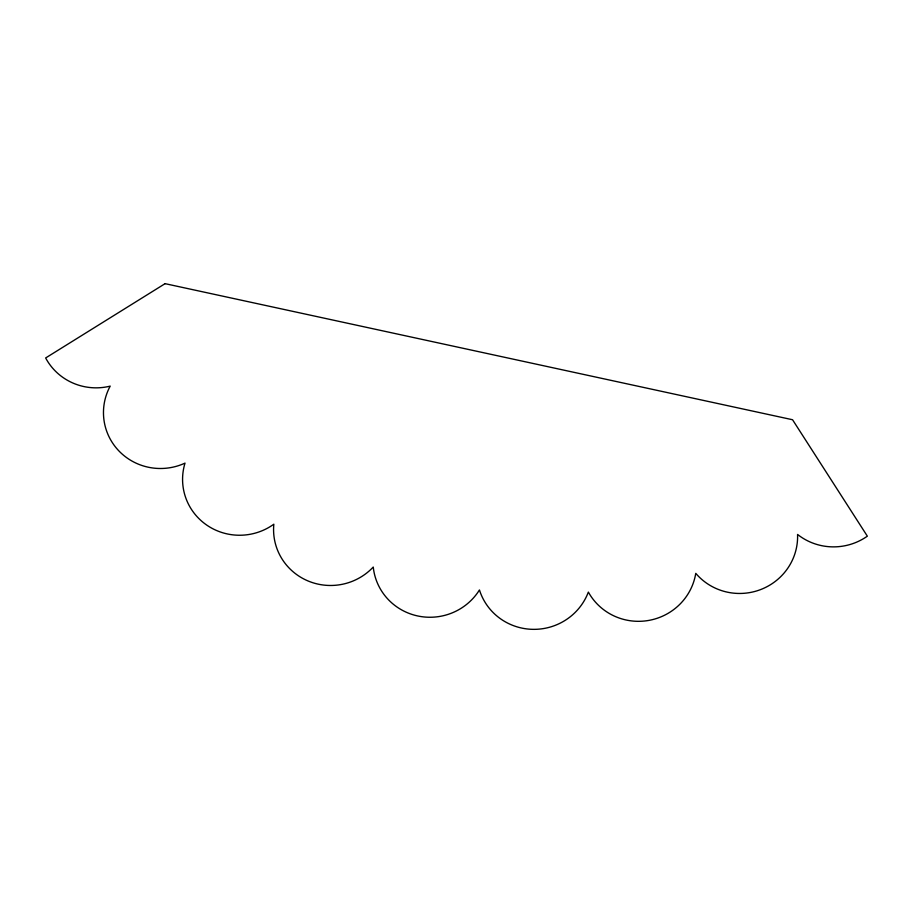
<?xml version="1.0" encoding="UTF-8"?>
<svg xmlns="http://www.w3.org/2000/svg" width="913" height="913" viewBox="0 0 913 913"><rect width="100%" height="100%" fill="white"/><g stroke="black" fill="none" stroke-linecap="round" stroke-linejoin="round"><path stroke-width="1.37" d="M165.082 283.658L45.65 357.964A57.439 56.195 -11.6 0 0 110.199 386.119A57.53 56.298 -11.6 0 0 119.158 451.193A57.53 56.298 -11.6 0 0 185.008 463.119A57.53 56.298 -11.6 0 0 206.772 525.112A57.53 56.298 -11.6 0 0 273.832 524.21A57.53 56.298 -11.6 0 0 307.544 580.748A57.53 56.298 -11.6 0 0 373.257 567.03A57.53 56.298 -11.6 0 0 417.629 615.944A57.53 56.298 -11.6 0 0 479.451 589.946A57.53 56.298 -11.6 0 0 532.793 629.342A57.53 56.298 -11.6 0 0 588.36 592.069A57.53 56.298 -11.6 0 0 648.595 620.452A57.53 56.298 -11.6 0 0 695.763 573.33A57.53 56.298 -11.6 0 0 760.597 589.593A57.53 56.298 -11.6 0 0 797.563 534.436A57.633 56.401 -11.6 0 0 867.35 536.171L792.552 419.74L165.082 283.658"/></g></svg>
